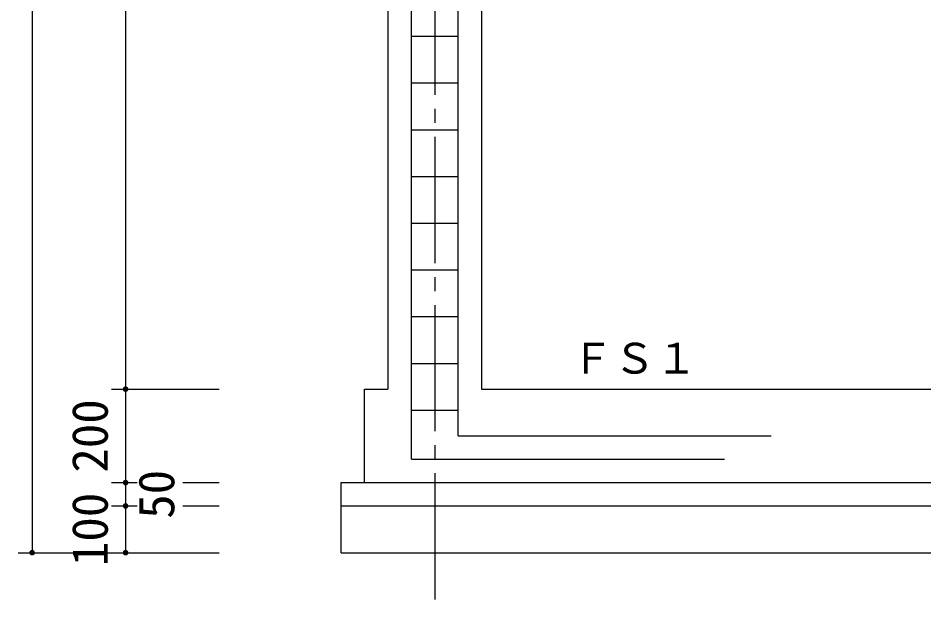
# Model space of a CAD drawing. Units: millimetres, scale not verified. Extents: x -8910 to 8910, y -6308 to 6308.
# Drawn here: x -659 to 1279, y -291 to 969 of the extents above; entities that cross this region are included whole.
import ezdxf
from ezdxf.enums import TextEntityAlignment as Align

# ---------------------------------------------------------------- set-up
doc = ezdxf.new("R2010")
doc.units = ezdxf.units.MM
doc.header["$LTSCALE"] = 30
doc.linetypes.add('CHAIN2', pattern=[12, 9, -1, 1, -1])
for name, color, linetype, lineweight in [('0-0_製作', 5, 'Continuous', 25), ('0-B_機器', 2, 'Continuous', 25), ('0-E_08', 2, 'Continuous', 25)]:
    doc.layers.add(name, color=color, linetype=linetype, lineweight=lineweight)
doc.styles.add('ＭＳ ゴシック', font='')
doc.styles.get('ＭＳ ゴシック').set_extended_font_data('MS Gothic')

msp = doc.modelspace()

# ---------------------------------------------------------------- linework, layer by layer
at = {"layer": '0-0_製作', "color": 2, "linetype": 'CHAIN2'}
msp.add_line((232.66, 2514.88), (232.66, -291.11), dxfattribs=at)
at = {"layer": '0-0_製作', "color": 3}
for p, q in [((182.66, 24.9), (182.66, 2314.88)), ((282.66, 74.91), (282.66, 2264.88)), ((182.66, 930.15), (282.66, 930.15)), ((182.66, 830.15), (282.66, 830.15)), ((182.66, 730.15), (282.66, 730.15)), ((182.66, 630.15), (282.66, 630.15)), ((182.66, 530.15), (282.66, 530.15)), ((182.66, 430.15), (282.66, 430.15)), ((182.66, 330.15), (282.66, 330.15)), ((182.66, 230.15), (282.66, 230.15)), ((182.66, 130.15), (282.66, 130.15)), ((282.66, 74.91), (952.66, 74.91)), ((182.66, 24.9), (852.66, 24.9))]:
    msp.add_line(p, q, dxfattribs=at)
at = {"layer": '0-0_製作', "color": 2}
for p, q in [((132.66, 2214.88), (132.66, 174.9)), ((332.66, 2214.88), (332.66, 174.9)), ((-458.83, 174.9), (-228.83, 174.9)), ((82.66, -25.1), (82.66, 174.9)), ((82.66, 174.9), (132.66, 174.9)), ((332.66, 174.9), (2482.66, 174.9)), ((-458.83, -25.1), (-403.99, -25.1)), ((-306.25, -25.1), (-228.83, -25.1)), ((32.66, -175.1), (32.66, -25.1)), ((32.66, -25.1), (2532.66, -25.1)), ((-458.83, -75.1), (-403.99, -75.1)), ((-306.25, -75.1), (-228.83, -75.1)), ((-658.83, -175.1), (-228.83, -175.1)), ((-458.83, -175.1), (-228.83, -175.1)), ((32.66, -175.1), (2532.66, -175.1))]:
    msp.add_line(p, q, dxfattribs=at)
at = {"layer": '0-0_製作'}
for points in [[(-432.94, 179.28), (-434.83, 174.9), (-434.82, 175.28)], [(-432.94, 179.28), (-428.83, 174.9), (-434.83, 174.9)], [(-428.83, 174.9), (-434.78, 174.15), (-434.83, 174.9)], [(-432.94, 179.28), (-434.82, 175.28), (-433.45, 178.73)], [(-433.45, 178.73), (-434.82, 175.28), (-434.72, 176.03)], [(-428.83, 174.9), (-434.64, 173.41), (-434.78, 174.15)], [(-433.45, 178.73), (-434.72, 176.03), (-433.9, 178.12)], [(-433.9, 178.12), (-434.72, 176.03), (-434.54, 176.76)], [(-428.83, 174.9), (-434.41, 172.69), (-434.64, 173.41)], [(-433.9, 178.12), (-434.54, 176.76), (-434.26, 177.46)], [(-428.83, 174.9), (-434.09, 172.01), (-434.41, 172.69)], [(-428.83, 174.9), (-433.69, 171.38), (-434.09, 172.01)], [(-428.83, 174.9), (-433.2, 170.8), (-433.69, 171.38)], [(-428.83, 174.9), (-432.66, 170.28), (-433.2, 170.8)], [(-432.36, 179.76), (-428.83, 174.9), (-432.94, 179.28)], [(-428.83, 174.9), (-432.05, 169.84), (-432.66, 170.28)], [(-431.72, 180.16), (-428.83, 174.9), (-432.36, 179.76)], [(-428.83, 174.9), (-431.39, 169.47), (-432.05, 169.84)], [(-431.04, 180.48), (-428.83, 174.9), (-431.72, 180.16)], [(-428.83, 174.9), (-430.69, 169.2), (-431.39, 169.47)], [(-430.32, 180.71), (-428.83, 174.9), (-431.04, 180.48)], [(-428.83, 168.9), (-430.69, 169.2), (-428.83, 174.9)], [(-429.58, 180.86), (-428.83, 174.9), (-430.32, 180.71)], [(-428.83, 180.9), (-428.83, 174.9), (-429.58, 180.86)], [(-428.45, 180.89), (-428.83, 174.9), (-428.83, 180.9)], [(-427.71, 180.8), (-428.83, 174.9), (-428.45, 180.89)], [(-426.98, 180.61), (-428.83, 174.9), (-427.71, 180.8)], [(-426.28, 180.33), (-428.83, 174.9), (-426.98, 180.61)], [(-426.28, 180.33), (-422.83, 174.9), (-428.83, 174.9)], [(-422.83, 174.9), (-428.83, 168.9), (-428.83, 174.9)], [(-422.83, 174.9), (-428.08, 168.95), (-428.83, 168.9)], [(-422.83, 174.9), (-427.34, 169.09), (-428.08, 168.95)], [(-422.83, 174.9), (-426.62, 169.32), (-427.34, 169.09)], [(-422.83, 174.9), (-425.94, 169.64), (-426.62, 169.32)], [(-425.62, 179.97), (-422.83, 174.9), (-426.28, 180.33)], [(-422.83, 174.9), (-425.3, 170.05), (-425.94, 169.64)], [(-425.01, 179.53), (-422.83, 174.9), (-425.62, 179.97)], [(-422.83, 174.9), (-424.72, 170.53), (-425.3, 170.05)], [(-424.46, 179.01), (-422.83, 174.9), (-425.01, 179.53)], [(-422.83, 174.9), (-424.21, 171.08), (-424.72, 170.53)], [(-423.98, 178.43), (-422.83, 174.9), (-424.46, 179.01)], [(-422.84, 174.53), (-424.21, 171.08), (-422.83, 174.9)], [(-422.94, 173.78), (-424.21, 171.08), (-422.84, 174.53)], [(-423.57, 177.79), (-422.83, 174.9), (-423.98, 178.43)], [(-423.25, 177.11), (-422.83, 174.9), (-423.57, 177.79)], [(-423.02, 176.39), (-422.83, 174.9), (-423.25, 177.11)], [(-422.88, 175.65), (-422.83, 174.9), (-423.02, 176.39)], [(-428.83, 168.9), (-429.96, 169.01), (-430.69, 169.2)], [(-428.83, 168.9), (-429.21, 168.91), (-429.96, 169.01)], [(-422.94, 173.78), (-423.77, 171.69), (-424.21, 171.08)], [(-423.12, 173.05), (-423.77, 171.69), (-422.94, 173.78)], [(-423.12, 173.05), (-423.4, 172.35), (-423.77, 171.69)], [(-430.32, -19.29), (-428.83, -25.1), (-431.04, -19.52)], [(-429.58, -19.14), (-428.83, -25.1), (-430.32, -19.29)], [(-428.83, -19.1), (-428.83, -25.1), (-429.58, -19.14)], [(-428.83, -19.1), (-422.83, -25.1), (-428.83, -25.1)], [(-428.45, -19.11), (-422.83, -25.1), (-428.83, -19.1)], [(-427.71, -19.2), (-422.83, -25.1), (-428.45, -19.11)], [(-426.98, -19.39), (-422.83, -25.1), (-427.71, -19.2)], [(-434.82, -24.72), (-428.83, -25.1), (-434.83, -25.1)], [(-428.83, -25.1), (-434.78, -25.85), (-434.83, -25.1)], [(-434.72, -23.97), (-428.83, -25.1), (-434.82, -24.72)], [(-428.83, -25.1), (-434.64, -26.59), (-434.78, -25.85)], [(-434.54, -23.24), (-428.83, -25.1), (-434.72, -23.97)], [(-428.83, -25.1), (-434.41, -27.31), (-434.64, -26.59)], [(-434.26, -22.54), (-428.83, -25.1), (-434.54, -23.24)], [(-428.83, -25.1), (-434.09, -27.99), (-434.41, -27.31)], [(-433.9, -21.88), (-428.83, -25.1), (-434.26, -22.54)], [(-428.83, -25.1), (-433.69, -28.62), (-434.09, -27.99)], [(-433.45, -21.27), (-428.83, -25.1), (-433.9, -21.88)], [(-428.83, -25.1), (-433.2, -29.2), (-433.69, -28.62)], [(-432.94, -20.72), (-428.83, -25.1), (-433.45, -21.27)], [(-428.83, -25.1), (-432.66, -29.72), (-433.2, -29.2)], [(-432.36, -20.24), (-428.83, -25.1), (-432.94, -20.72)], [(-428.83, -25.1), (-432.05, -30.16), (-432.66, -29.72)], [(-431.72, -19.84), (-428.83, -25.1), (-432.36, -20.24)], [(-428.83, -25.1), (-431.39, -30.53), (-432.05, -30.16)], [(-431.04, -19.52), (-428.83, -25.1), (-431.72, -19.84)], [(-428.83, -25.1), (-430.69, -30.8), (-431.39, -30.53)], [(-428.83, -25.1), (-429.96, -30.99), (-430.69, -30.8)], [(-428.83, -25.1), (-429.21, -31.09), (-429.96, -30.99)], [(-428.83, -25.1), (-428.83, -31.1), (-429.21, -31.09)], [(-428.83, -25.1), (-428.08, -31.05), (-428.83, -31.1)], [(-422.83, -25.1), (-428.08, -31.05), (-428.83, -25.1)], [(-422.83, -25.1), (-427.34, -30.91), (-428.08, -31.05)], [(-422.83, -25.1), (-426.62, -30.68), (-427.34, -30.91)], [(-426.28, -19.67), (-422.83, -25.1), (-426.98, -19.39)], [(-422.83, -25.1), (-425.94, -30.36), (-426.62, -30.68)], [(-425.62, -20.03), (-422.83, -25.1), (-426.28, -19.67)], [(-422.83, -25.1), (-425.3, -29.95), (-425.94, -30.36)], [(-425.01, -20.47), (-422.83, -25.1), (-425.62, -20.03)], [(-422.83, -25.1), (-424.72, -29.47), (-425.3, -29.95)], [(-424.46, -20.99), (-422.83, -25.1), (-425.01, -20.47)], [(-422.83, -25.1), (-424.21, -28.92), (-424.72, -29.47)], [(-423.98, -21.57), (-422.83, -25.1), (-424.46, -20.99)], [(-422.83, -25.1), (-423.77, -28.31), (-424.21, -28.92)], [(-423.57, -22.21), (-422.83, -25.1), (-423.98, -21.57)], [(-422.83, -25.1), (-423.4, -27.65), (-423.77, -28.31)], [(-423.25, -22.89), (-422.83, -25.1), (-423.57, -22.21)], [(-422.83, -25.1), (-423.12, -26.95), (-423.4, -27.65)], [(-423.02, -23.61), (-422.83, -25.1), (-423.25, -22.89)], [(-422.83, -25.1), (-422.94, -26.22), (-423.12, -26.95)], [(-422.88, -24.35), (-422.83, -25.1), (-423.02, -23.61)], [(-422.83, -25.1), (-422.84, -25.47), (-422.94, -26.22)], [(-434.82, -74.72), (-428.83, -75.1), (-434.83, -75.1)], [(-434.83, -75.1), (-434.64, -76.59), (-434.78, -75.85)], [(-434.83, -75.1), (-434.41, -77.31), (-434.64, -76.59)], [(-428.83, -75.1), (-434.41, -77.31), (-434.83, -75.1)], [(-434.72, -73.97), (-428.83, -75.1), (-434.82, -74.72)], [(-434.54, -73.24), (-428.83, -75.1), (-434.72, -73.97)], [(-434.26, -72.54), (-428.83, -75.1), (-434.54, -73.24)], [(-428.83, -75.1), (-434.09, -77.99), (-434.41, -77.31)], [(-433.9, -71.88), (-428.83, -75.1), (-434.26, -72.54)], [(-428.83, -75.1), (-433.69, -78.62), (-434.09, -77.99)], [(-433.45, -71.27), (-428.83, -75.1), (-433.9, -71.88)], [(-428.83, -75.1), (-433.2, -79.2), (-433.69, -78.62)], [(-432.94, -70.72), (-428.83, -75.1), (-433.45, -71.27)], [(-428.83, -75.1), (-432.66, -79.72), (-433.2, -79.2)], [(-432.36, -70.24), (-428.83, -75.1), (-432.94, -70.72)], [(-428.83, -75.1), (-432.05, -80.16), (-432.66, -79.72)], [(-431.72, -69.84), (-428.83, -75.1), (-432.36, -70.24)], [(-428.83, -75.1), (-431.39, -80.53), (-432.05, -80.16)], [(-431.04, -69.52), (-428.83, -75.1), (-431.72, -69.84)], [(-428.83, -75.1), (-430.69, -80.8), (-431.39, -80.53)], [(-430.32, -69.29), (-428.83, -75.1), (-431.04, -69.52)], [(-428.83, -75.1), (-429.96, -80.99), (-430.69, -80.8)], [(-429.58, -69.14), (-428.83, -75.1), (-430.32, -69.29)], [(-428.83, -75.1), (-429.21, -81.09), (-429.96, -80.99)], [(-429.58, -69.14), (-428.83, -69.1), (-428.83, -75.1)], [(-428.83, -75.1), (-428.83, -81.1), (-429.21, -81.09)], [(-428.83, -69.1), (-422.83, -75.1), (-428.83, -75.1)], [(-428.45, -69.11), (-422.83, -75.1), (-428.83, -69.1)], [(-428.83, -75.1), (-428.08, -81.05), (-428.83, -81.1)], [(-428.83, -75.1), (-427.34, -80.91), (-428.08, -81.05)], [(-422.83, -75.1), (-427.34, -80.91), (-428.83, -75.1)], [(-427.71, -69.2), (-422.83, -75.1), (-428.45, -69.11)], [(-426.98, -69.39), (-422.83, -75.1), (-427.71, -69.2)], [(-422.83, -75.1), (-426.62, -80.68), (-427.34, -80.91)], [(-426.28, -69.67), (-422.83, -75.1), (-426.98, -69.39)], [(-422.83, -75.1), (-425.94, -80.36), (-426.62, -80.68)], [(-425.62, -70.03), (-422.83, -75.1), (-426.28, -69.67)], [(-422.83, -75.1), (-425.3, -79.95), (-425.94, -80.36)], [(-425.01, -70.47), (-422.83, -75.1), (-425.62, -70.03)], [(-422.83, -75.1), (-424.72, -79.47), (-425.3, -79.95)], [(-424.46, -70.99), (-422.83, -75.1), (-425.01, -70.47)], [(-422.83, -75.1), (-424.21, -78.92), (-424.72, -79.47)], [(-423.98, -71.57), (-422.83, -75.1), (-424.46, -70.99)], [(-422.83, -75.1), (-423.77, -78.31), (-424.21, -78.92)], [(-423.57, -72.21), (-422.83, -75.1), (-423.98, -71.57)], [(-422.83, -75.1), (-423.4, -77.65), (-423.77, -78.31)], [(-423.25, -72.89), (-422.83, -75.1), (-423.57, -72.21)], [(-422.83, -75.1), (-423.12, -76.95), (-423.4, -77.65)], [(-423.02, -73.61), (-422.83, -75.1), (-423.25, -72.89)], [(-422.83, -75.1), (-422.94, -76.22), (-423.12, -76.95)], [(-423.02, -73.61), (-422.88, -74.35), (-422.83, -75.1)], [(-422.83, -75.1), (-422.84, -75.47), (-422.94, -76.22)], [(-634.72, -173.97), (-628.83, -175.1), (-634.82, -174.72)], [(-634.54, -173.24), (-628.83, -175.1), (-634.72, -173.97)], [(-634.26, -172.54), (-628.83, -175.1), (-634.54, -173.24)], [(-633.9, -171.88), (-628.83, -175.1), (-634.26, -172.54)], [(-633.45, -171.27), (-628.83, -175.1), (-633.9, -171.88)], [(-632.94, -170.72), (-628.83, -175.1), (-633.45, -171.27)], [(-632.36, -170.24), (-628.83, -175.1), (-632.94, -170.72)], [(-631.72, -169.84), (-628.83, -175.1), (-632.36, -170.24)], [(-631.04, -169.52), (-628.83, -175.1), (-631.72, -169.84)], [(-630.32, -169.29), (-628.83, -175.1), (-631.04, -169.52)], [(-630.32, -169.29), (-628.83, -169.1), (-628.83, -175.1)], [(-629.58, -169.14), (-628.83, -169.1), (-630.32, -169.29)], [(-628.83, -169.1), (-622.83, -175.1), (-628.83, -175.1)], [(-628.45, -169.11), (-622.83, -175.1), (-628.83, -169.1)], [(-627.71, -169.2), (-622.83, -175.1), (-628.45, -169.11)], [(-626.98, -169.39), (-622.83, -175.1), (-627.71, -169.2)], [(-626.28, -169.67), (-622.83, -175.1), (-626.98, -169.39)], [(-625.62, -170.03), (-622.83, -175.1), (-626.28, -169.67)], [(-625.01, -170.47), (-622.83, -175.1), (-625.62, -170.03)], [(-624.46, -170.99), (-622.83, -175.1), (-625.01, -170.47)], [(-623.98, -171.57), (-622.83, -175.1), (-624.46, -170.99)], [(-623.57, -172.21), (-622.83, -175.1), (-623.98, -171.57)], [(-623.57, -172.21), (-622.88, -174.35), (-622.83, -175.1)], [(-623.25, -172.89), (-622.88, -174.35), (-623.57, -172.21)], [(-623.25, -172.89), (-623.02, -173.61), (-622.88, -174.35)], [(-434.72, -173.97), (-428.83, -175.1), (-434.82, -174.72)], [(-434.54, -173.24), (-428.83, -175.1), (-434.72, -173.97)], [(-434.26, -172.54), (-428.83, -175.1), (-434.54, -173.24)], [(-433.9, -171.88), (-428.83, -175.1), (-434.26, -172.54)], [(-433.45, -171.27), (-428.83, -175.1), (-433.9, -171.88)], [(-432.94, -170.72), (-428.83, -175.1), (-433.45, -171.27)], [(-432.36, -170.24), (-428.83, -175.1), (-432.94, -170.72)], [(-431.72, -169.84), (-428.83, -175.1), (-432.36, -170.24)], [(-431.04, -169.52), (-428.83, -175.1), (-431.72, -169.84)], [(-431.04, -169.52), (-428.83, -169.1), (-428.83, -175.1)], [(-430.32, -169.29), (-428.83, -169.1), (-431.04, -169.52)], [(-429.58, -169.14), (-428.83, -169.1), (-430.32, -169.29)], [(-428.83, -169.1), (-422.83, -175.1), (-428.83, -175.1)], [(-428.45, -169.11), (-422.83, -175.1), (-428.83, -169.1)], [(-427.71, -169.2), (-422.83, -175.1), (-428.45, -169.11)], [(-426.98, -169.39), (-422.83, -175.1), (-427.71, -169.2)], [(-426.28, -169.67), (-422.83, -175.1), (-426.98, -169.39)], [(-425.62, -170.03), (-422.83, -175.1), (-426.28, -169.67)], [(-425.01, -170.47), (-422.83, -175.1), (-425.62, -170.03)], [(-424.46, -170.99), (-422.83, -175.1), (-425.01, -170.47)], [(-424.46, -170.99), (-422.88, -174.35), (-422.83, -175.1)], [(-423.98, -171.57), (-422.88, -174.35), (-424.46, -170.99)], [(-423.98, -171.57), (-423.02, -173.61), (-422.88, -174.35)], [(-423.57, -172.21), (-423.02, -173.61), (-423.98, -171.57)], [(-423.57, -172.21), (-423.25, -172.89), (-423.02, -173.61)], [(-634.82, -174.72), (-628.83, -175.1), (-634.83, -175.1)], [(-634.83, -175.1), (-634.09, -177.99), (-634.78, -175.85)], [(-634.83, -175.1), (-633.69, -178.62), (-634.09, -177.99)], [(-628.83, -175.1), (-633.69, -178.62), (-634.83, -175.1)], [(-634.78, -175.85), (-634.41, -177.31), (-634.64, -176.59)], [(-634.78, -175.85), (-634.09, -177.99), (-634.41, -177.31)], [(-628.83, -175.1), (-633.2, -179.2), (-633.69, -178.62)], [(-628.83, -175.1), (-632.66, -179.72), (-633.2, -179.2)], [(-628.83, -175.1), (-632.05, -180.16), (-632.66, -179.72)], [(-628.83, -175.1), (-631.39, -180.53), (-632.05, -180.16)], [(-628.83, -175.1), (-630.69, -180.8), (-631.39, -180.53)], [(-628.83, -175.1), (-629.96, -180.99), (-630.69, -180.8)], [(-628.83, -175.1), (-629.21, -181.09), (-629.96, -180.99)], [(-628.83, -175.1), (-628.83, -181.1), (-629.21, -181.09)], [(-628.83, -175.1), (-628.08, -181.05), (-628.83, -181.1)], [(-628.83, -175.1), (-627.34, -180.91), (-628.08, -181.05)], [(-628.83, -175.1), (-626.62, -180.68), (-627.34, -180.91)], [(-622.83, -175.1), (-626.62, -180.68), (-628.83, -175.1)], [(-622.83, -175.1), (-625.94, -180.36), (-626.62, -180.68)], [(-622.83, -175.1), (-625.3, -179.95), (-625.94, -180.36)], [(-622.83, -175.1), (-624.72, -179.47), (-625.3, -179.95)], [(-622.83, -175.1), (-624.21, -178.92), (-624.72, -179.47)], [(-622.83, -175.1), (-623.77, -178.31), (-624.21, -178.92)], [(-622.83, -175.1), (-623.4, -177.65), (-623.77, -178.31)], [(-622.83, -175.1), (-623.12, -176.95), (-623.4, -177.65)], [(-622.83, -175.1), (-622.94, -176.22), (-623.12, -176.95)], [(-622.83, -175.1), (-622.84, -175.47), (-622.94, -176.22)], [(-434.82, -174.72), (-428.83, -175.1), (-434.83, -175.1)], [(-434.83, -175.1), (-433.2, -179.2), (-434.78, -175.85)], [(-434.83, -175.1), (-432.66, -179.72), (-433.2, -179.2)], [(-428.83, -175.1), (-432.66, -179.72), (-434.83, -175.1)], [(-434.78, -175.85), (-433.69, -178.62), (-434.64, -176.59)], [(-434.78, -175.85), (-433.2, -179.2), (-433.69, -178.62)], [(-434.64, -176.59), (-434.09, -177.99), (-434.41, -177.31)], [(-434.64, -176.59), (-433.69, -178.62), (-434.09, -177.99)], [(-428.83, -175.1), (-432.05, -180.16), (-432.66, -179.72)], [(-428.83, -175.1), (-431.39, -180.53), (-432.05, -180.16)], [(-428.83, -175.1), (-430.69, -180.8), (-431.39, -180.53)], [(-428.83, -175.1), (-429.96, -180.99), (-430.69, -180.8)], [(-428.83, -175.1), (-429.21, -181.09), (-429.96, -180.99)], [(-428.83, -175.1), (-428.83, -181.1), (-429.21, -181.09)], [(-428.83, -175.1), (-428.08, -181.05), (-428.83, -181.1)], [(-428.83, -175.1), (-427.34, -180.91), (-428.08, -181.05)], [(-428.83, -175.1), (-426.62, -180.68), (-427.34, -180.91)], [(-428.83, -175.1), (-425.94, -180.36), (-426.62, -180.68)], [(-422.83, -175.1), (-425.94, -180.36), (-428.83, -175.1)], [(-422.83, -175.1), (-425.3, -179.95), (-425.94, -180.36)], [(-422.83, -175.1), (-424.72, -179.47), (-425.3, -179.95)], [(-422.83, -175.1), (-424.21, -178.92), (-424.72, -179.47)], [(-422.83, -175.1), (-423.77, -178.31), (-424.21, -178.92)], [(-422.83, -175.1), (-423.4, -177.65), (-423.77, -178.31)], [(-422.83, -175.1), (-423.12, -176.95), (-423.4, -177.65)], [(-422.83, -175.1), (-422.94, -176.22), (-423.12, -176.95)], [(-422.83, -175.1), (-422.84, -175.47), (-422.94, -176.22)]]:
    msp.add_solid(points, dxfattribs=at)
at = {"layer": '0-B_機器'}
for p, q in [((-628.83, 2364.88), (-628.83, -175.1)), ((-428.83, 2214.88), (-428.83, 174.9)), ((-428.83, 174.9), (-428.83, -25.1)), ((-428.83, -25.1), (-428.83, -75.1)), ((-428.83, -75.1), (-428.83, -175.1))]:
    msp.add_line(p, q, dxfattribs=at)
at = {"layer": '0-E_08'}
msp.add_line((32.66, -75.1), (2532.66, -75.1), dxfattribs=at)

# ---------------------------------------------------------------- texts
at = {"layer": '0-0_製作', "color": 4, "style": 'ＭＳ ゴシック'}
msp.add_text('ＦＳ１', height=65.98, dxfattribs=at).set_placement((525.02, 188.35), align=Align.BOTTOM_LEFT)
at = {"layer": '0-B_機器', "color": 4, "style": 'ＭＳ ゴシック'}
for s, p in [('200', (-443.83, -3.85)), ('50', (-301.49, -102.6)), ('100', (-443.83, -203.85))]:
    msp.add_text(s, height=76.98, rotation=90, dxfattribs=at).set_placement(p, align=Align.BOTTOM_LEFT)

doc.saveas('drawing.dxf')
